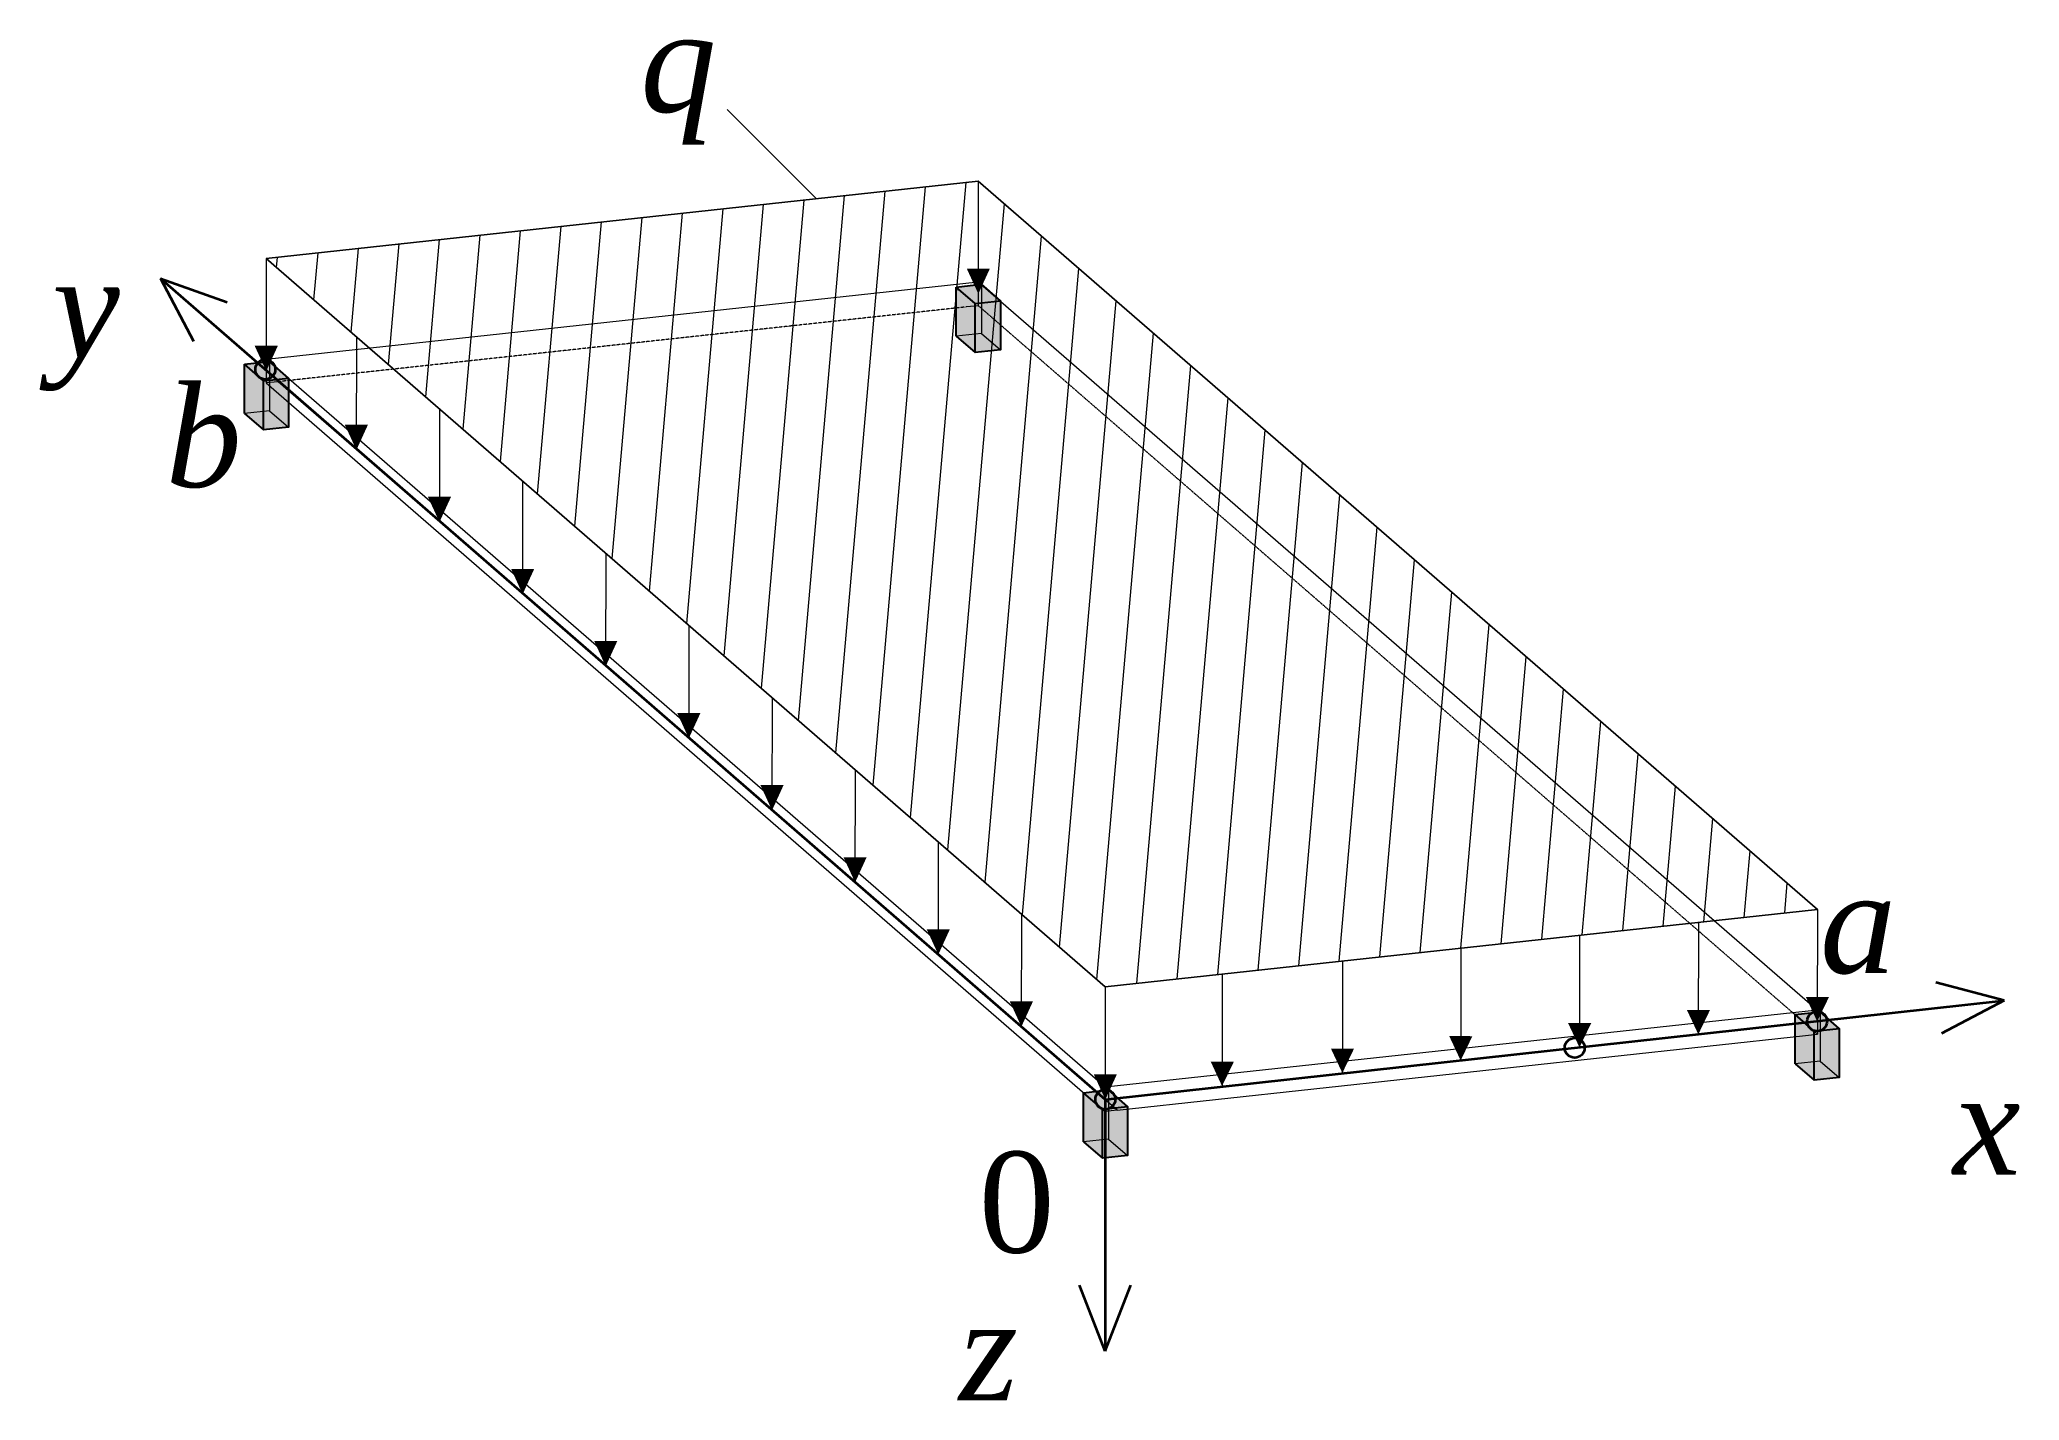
# Model space of a CAD drawing. Header units: millimetres. Extents: x 2552 to 18281, y -5666 to 5149.
import ezdxf

# ---------------------------------------------------------------- set-up
doc = ezdxf.new("R2010")
doc.units = ezdxf.units.MM
doc.linetypes.add('HIDDEN', pattern=[9.525, 6.35, -3.175])
for name, color, linetype, lineweight in [('A-DETL-MEDM', 7, 'Continuous', 35), ('A-FLOR', 7, 'Continuous', 9), ('A-WALL', 7, 'Continuous', 9), ('G-ANNO-TEXT', 7, 'Continuous', 9)]:
    doc.layers.add(name, color=color, linetype=linetype, lineweight=lineweight)
doc.styles.get("Standard").update_dxf_attribs({"font": 'times.ttf', "height": 2.25})

# ---------------------------------------------------------------- blocks, each defined once
blk = doc.blocks.new('11')
at = {"true_color": 0xed1f24}
h = blk.add_hatch(dxfattribs=at)
h.set_pattern_fill('ANGLE', color=240)
h.set_pattern_definition([(0, (0, 0), (0, 6.985), [5.08, -1.905]), (90, (0, 0), (-6.985, 4e-16), [5.08, -1.905])])
h.paths.add_polyline_path([(-22, -75), (-173, 56), (-173, -334), (-22, -318)])
h.paths.add_polyline_path([(-22, -318), (-173, -334), (-22, -465)])
h.paths.add_polyline_path([(26, -313), (-22, -318), (-22, -465), (177, -444)])
h.paths.add_polyline_path([(26, -70), (-22, -75), (-22, -318), (26, -313)])
h.paths.add_polyline_path([(177, -54), (26, -70), (26, -313), (177, -444)])
h.paths.add_polyline_path([(26, 78), (26, -70), (177, -54)])
h.paths.add_polyline_path([(26, 78), (-173, 56), (-22, -75), (26, -70)])
for p, q in [((-173, 56), (26, 78)), ((-173, -334), (-173, 56)), ((-22, -75), (-173, 56)), ((177, -54), (26, 78)), ((-173, -334), (-22, -465))]:
    blk.add_line(p, q)
blk.add_lwpolyline([(-22, -75), (177, -54), (177, -444), (-22, -465), (-22, -75)])
at = {"layer": 'A-FLOR'}
for p, q in [((26, 78), (26, -313)), ((26, -313), (-173, -334)), ((26, -313), (177, -444))]:
    blk.add_line(p, q, dxfattribs=at)

msp = doc.modelspace()

# ---------------------------------------------------------------- hatches: boundary and pattern name
at = {"layer": 'A-FLOR'}
h = msp.add_hatch(dxfattribs=at)
h.set_pattern_fill('ANSI31', color=256, scale=100, angle=40)
h.paths.add_polyline_path([(16676, -1764), (10010, 4024), (4353, 3410), (11019, -2378)])

# ---------------------------------------------------------------- linework, layer by layer
for points in [[(10010, 3129, 1, 184, 0), (10010, 3329, 184, 184, 0)], [(4353, 2515, 1, 184, 0), (4353, 2715, 184, 184, 0)], [(5069, 1888, 1, 184, 0), (5069, 2088, 184, 184, 0)], [(5729, 1315, 1, 184, 0), (5729, 1515, 184, 184, 0)], [(6390, 742, 1, 184, 0), (6390, 942, 184, 184, 0)], [(7050, 169, 1, 184, 0), (7050, 369, 184, 184, 0)], [(7710, -404, 1, 184, 0), (7710, -204, 184, 184, 0)], [(8371, -976, 1, 184, 0), (8371, -776, 184, 184, 0)], [(9031, -1549, 1, 184, 0), (9031, -1349, 184, 184, 0)], [(9692, -2122, 1, 184, 0), (9692, -1922, 184, 184, 0)], [(10352, -2695, 1, 184, 0), (10352, -2495, 184, 184, 0)], [(15730, -2756, 1, 184, 0), (15731, -2563, 184, 184, 0)], [(16674, -2653, 1, 184, 0), (16676, -2460, 184, 184, 0)], [(14786, -2860, 1, 184, 0), (14787, -2667, 184, 184, 0)], [(12902, -3063, 1, 184, 0), (12903, -2870, 184, 184, 0)], [(13842, -2964, 1, 184, 0), (13843, -2771, 184, 184, 0)], [(11019, -3274, 1, 184, 0), (11019, -3074, 184, 184, 0)], [(11946, -3167, 1, 184, 0), (11948, -2974, 184, 184, 0)]]:
    msp.add_lwpolyline(points, format="xyseb")
at = {"layer": 'A-DETL-MEDM'}
for p, q in [((11019, -3274), (3514, 3250)), ((3514, 3250), (3775, 2753)), ((3514, 3250), (4042, 3061)), ((18160, -2489), (17618, -2344)), ((11019, -3274), (18160, -2489)), ((18160, -2489), (17663, -2749)), ((11019, -3274), (11019, -5274)), ((11019, -5274), (10815, -4751)), ((11019, -5274), (11222, -4751))]:
    msp.add_line(p, q, dxfattribs=at)
for centre in [(4346, 2527), (16674, -2653), (14748, -2864), (11019, -3274)]:
    msp.add_circle(centre, 78.9, dxfattribs=at)
at = {"layer": 'A-FLOR'}
for p, q in [((8722, 3885), (8015, 4592)), ((4353, 3410), (10010, 4024)), ((10010, 4024), (10009, 3136)), ((10010, 4024), (16676, -1764)), ((4353, 3410), (4352, 2522)), ((11019, -2378), (4353, 3410)), ((4353, 2610), (10010, 3224)), ((10010, 3224), (16676, -2564)), ((10010, 3224), (10010, 3034)), ((5069, 2783), (5067, 1895)), ((11019, -3178), (4353, 2610)), ((4353, 2610), (4353, 2420)), ((4353, 2420), (11019, -3369)), ((5729, 2210), (5728, 1322)), ((6390, 1637), (6388, 749)), ((7050, 1064), (7049, 176)), ((7710, 492), (7709, -397)), ((8371, -81), (8369, -969)), ((9031, -654), (9030, -1542)), ((9692, -1227), (9690, -2115)), ((10352, -1800), (10351, -2688)), ((16676, -1764), (11019, -2378)), ((15731, -1868), (15730, -2756)), ((16676, -1764), (16674, -2653)), ((14787, -1972), (14786, -2860)), ((12903, -2175), (12902, -3063)), ((13843, -2076), (13842, -2964)), ((11948, -2279), (11946, -3167)), ((11019, -2378), (11018, -3266)), ((16676, -2564), (11019, -3178)), ((16676, -2564), (16676, -2755)), ((11113, -3359), (16581, -2765)), ((11019, -3369), (11019, -3178)), ((11019, -3940), (11019, -3845))]:
    msp.add_line(p, q, dxfattribs=at)
at = {"layer": 'A-FLOR', "linetype": 'HIDDEN', "ltscale": 0.3}
for p, q in [((9915, 3024), (4447, 2430)), ((10010, 3034), (16676, -2755))]:
    msp.add_line(p, q, dxfattribs=at)
at = {"layer": 'A-FLOR'}
msp.add_lwpolyline([(16676, -1764), (10010, 4024), (4353, 3410), (11019, -2378), (16676, -1764)], dxfattribs=at)
at = {"layer": 'A-WALL'}
for p, q in [((10010, 3034), (9915, 3024)), ((4447, 2430), (4353, 2420)), ((11113, -3359), (4447, 2430)), ((16581, -2765), (16676, -2755)), ((11113, -3359), (11019, -3369)), ((11019, -3369), (11019, -3845))]:
    msp.add_line(p, q, dxfattribs=at)

# ---------------------------------------------------------------- block references
for p in [(10008, 3126), (4352, 2512), (16673, -2656), (11018, -3277)]:
    msp.add_blockref('11', p)

# ---------------------------------------------------------------- texts
at = {"layer": 'G-ANNO-TEXT', "color": 7, "char_height": 800, "attachment_point": 3}
for s, insert, width in [('{\\fTimes New Roman|b0|i1|c204|p18;q}', (7929, 5373), 424.89), ('{\\fTimes New Roman|b0|i1|c204|p18;y}', (3189, 3419), 505.06), ('{\\fTimes New Roman|b0|i1|c204|p18;b}', (4157, 2393), 424.89), ('{\\fTimes New Roman|b0|i1|c204|p18;a}', (17301, -1470), 424.89), ('{\\fTimes New Roman|b0|i1|c204|p18;x}', (18290, -3071), 513.08), ('0', (10617, -3691), 424.89), ('{\\fTimes New Roman|b0|i1|c204|p18;z}', (10325, -4866), 473)]:
    msp.add_mtext(s, dxfattribs=dict(at, insert=insert, width=width))

doc.saveas('drawing.dxf')
